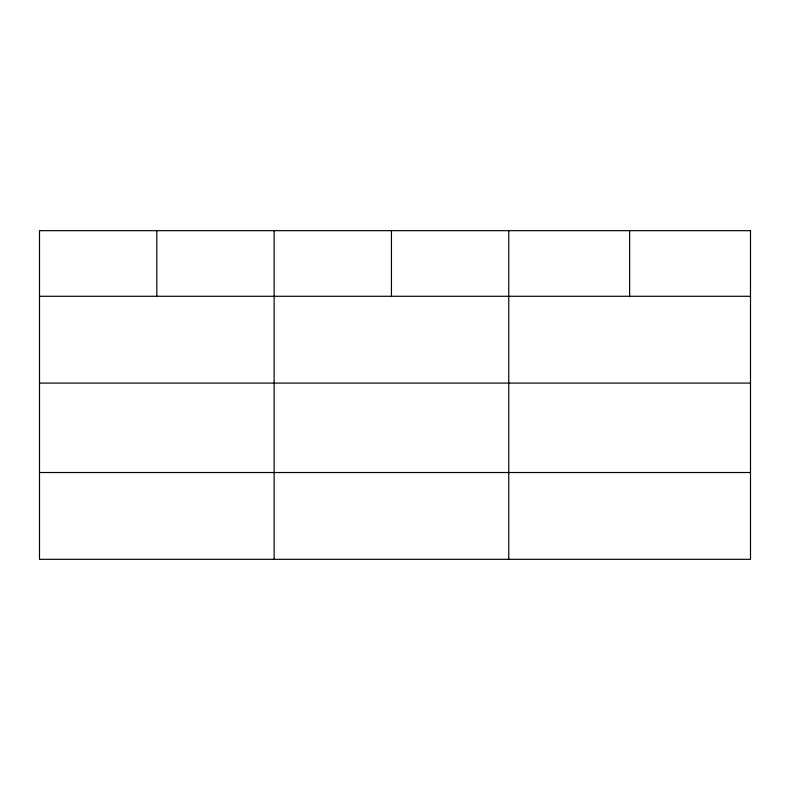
<?xml version="1.0" encoding="UTF-8"?>
<svg xmlns="http://www.w3.org/2000/svg" width="790" height="790" viewBox="0 0 790 790"><rect width="100%" height="100%" fill="white"/><g stroke="black" fill="none" stroke-linecap="round" stroke-linejoin="round"><path stroke-width="1.19" d="M39.5 296.28L750.5 296.28M39.5 383.091L750.5 383.091M39.5 472.519L750.5 472.519M629.63 230.67L629.63 296.28M508.76 230.67L508.76 559.33M391.445 230.67L391.445 296.28M274.13 230.67L274.13 559.33M156.815 230.67L156.815 296.28M750.5 230.67L39.5 230.67L39.5 559.33L750.5 559.33L750.5 230.67"/></g></svg>
